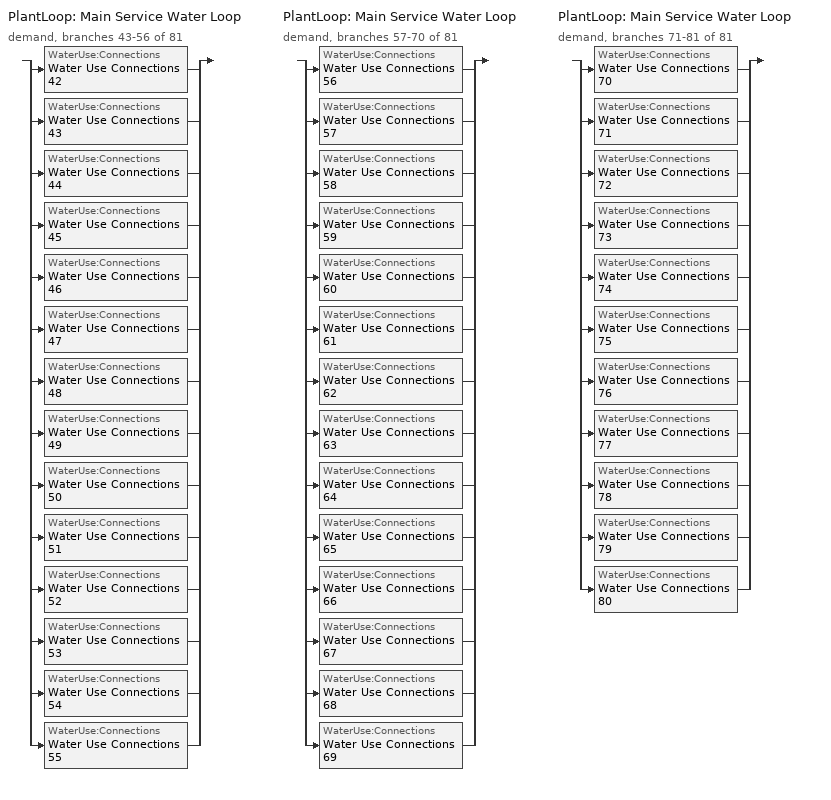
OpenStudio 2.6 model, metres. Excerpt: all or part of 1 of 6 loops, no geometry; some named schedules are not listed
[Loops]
PlantLoop 'Main Service Water Loop'
 demand, branches 43-56 of 81: split
  | WaterUse:Connections 'Water Use Connections 42'
  | WaterUse:Connections 'Water Use Connections 43'
  | WaterUse:Connections 'Water Use Connections 44'
  | WaterUse:Connections 'Water Use Connections 45'
  | WaterUse:Connections 'Water Use Connections 46'
  | WaterUse:Connections 'Water Use Connections 47'
  | WaterUse:Connections 'Water Use Connections 48'
  | WaterUse:Connections 'Water Use Connections 49'
  | WaterUse:Connections 'Water Use Connections 50'
  | WaterUse:Connections 'Water Use Connections 51'
  | WaterUse:Connections 'Water Use Connections 52'
  | WaterUse:Connections 'Water Use Connections 53'
  | WaterUse:Connections 'Water Use Connections 54'
  | WaterUse:Connections 'Water Use Connections 55'
PlantLoop 'Main Service Water Loop'
 demand, branches 57-70 of 81: split
  | WaterUse:Connections 'Water Use Connections 56'
  | WaterUse:Connections 'Water Use Connections 57'
  | WaterUse:Connections 'Water Use Connections 58'
  | WaterUse:Connections 'Water Use Connections 59'
  | WaterUse:Connections 'Water Use Connections 60'
  | WaterUse:Connections 'Water Use Connections 61'
  | WaterUse:Connections 'Water Use Connections 62'
  | WaterUse:Connections 'Water Use Connections 63'
  | WaterUse:Connections 'Water Use Connections 64'
  | WaterUse:Connections 'Water Use Connections 65'
  | WaterUse:Connections 'Water Use Connections 66'
  | WaterUse:Connections 'Water Use Connections 67'
  | WaterUse:Connections 'Water Use Connections 68'
  | WaterUse:Connections 'Water Use Connections 69'
PlantLoop 'Main Service Water Loop'
 demand, branches 71-81 of 81: split
  | WaterUse:Connections 'Water Use Connections 70'
  | WaterUse:Connections 'Water Use Connections 71'
  | WaterUse:Connections 'Water Use Connections 72'
  | WaterUse:Connections 'Water Use Connections 73'
  | WaterUse:Connections 'Water Use Connections 74'
  | WaterUse:Connections 'Water Use Connections 75'
  | WaterUse:Connections 'Water Use Connections 76'
  | WaterUse:Connections 'Water Use Connections 77'
  | WaterUse:Connections 'Water Use Connections 78'
  | WaterUse:Connections 'Water Use Connections 79'
  | WaterUse:Connections 'Water Use Connections 80'
[WaterUse:Connections]
Name | Water Use Equipment Name 1
Water Use Connections 42 | F8 n2 apartment Service Water Use 0.15gal/min
Water Use Connections 43 | F8 ne apartment Service Water Use 0.15gal/min
Water Use Connections 44 | F8 nw apartment Service Water Use 0.15gal/min
Water Use Connections 45 | F8 s1 apartment Service Water Use 0.15gal/min
Water Use Connections 46 | F8 s2 apartment Service Water Use 0.15gal/min
Water Use Connections 47 | F8 se apartment Service Water Use 0.15gal/min
Water Use Connections 48 | F8 sw apartment Service Water Use 0.15gal/min
Water Use Connections 49 | F9 n1 apartment Service Water Use 0.15gal/min
Water Use Connections 50 | F9 n2 apartment Service Water Use 0.15gal/min
Water Use Connections 51 | F9 ne apartment Service Water Use 0.15gal/min
Water Use Connections 52 | F9 nw apartment Service Water Use 0.15gal/min
Water Use Connections 53 | F9 s1 apartment Service Water Use 0.15gal/min
Water Use Connections 54 | F9 s2 apartment Service Water Use 0.15gal/min
Water Use Connections 55 | F9 se apartment Service Water Use 0.15gal/min
Water Use Connections 56 | F9 sw apartment Service Water Use 0.15gal/min
Water Use Connections 57 | G n1 apartment Service Water Use 0.15gal/min
Water Use Connections 58 | G n2 apartment Service Water Use 0.15gal/min
Water Use Connections 59 | G ne apartment Service Water Use 0.15gal/min
Water Use Connections 60 | G nw apartment Service Water Use 0.15gal/min
Water Use Connections 61 | G s1 apartment Service Water Use 0.15gal/min
Water Use Connections 62 | G s2 apartment Service Water Use 0.15gal/min
Water Use Connections 63 | G sw apartment Service Water Use 0.15gal/min
Water Use Connections 64 | M n1 apartment Service Water Use 0.15gal/min
Water Use Connections 65 | M n2 apartment Service Water Use 0.15gal/min
Water Use Connections 66 | M ne apartment Service Water Use 0.15gal/min
Water Use Connections 67 | M nw apartment Service Water Use 0.15gal/min
Water Use Connections 68 | M s1 apartment Service Water Use 0.15gal/min
Water Use Connections 69 | M s2 apartment Service Water Use 0.15gal/min
Water Use Connections 70 | M se apartment Service Water Use 0.15gal/min
Water Use Connections 71 | M sw apartment Service Water Use 0.15gal/min
Water Use Connections 72 | Office Service Water Use 0.03gal/min
Water Use Connections 73 | T n1 apartment Service Water Use 0.15gal/min
Water Use Connections 74 | T n2 apartment Service Water Use 0.15gal/min
Water Use Connections 75 | T ne apartment Service Water Use 0.15gal/min
Water Use Connections 76 | T nw apartment Service Water Use 0.15gal/min
Water Use Connections 77 | T s1 apartment Service Water Use 0.15gal/min
Water Use Connections 78 | T s2 apartment Service Water Use 0.15gal/min
Water Use Connections 79 | T se apartment Service Water Use 0.15gal/min
Water Use Connections 80 | T sw apartment Service Water Use 0.15gal/min
[WaterUse:Equipment:Definition]
Name | Peak Flow Rate {m3/s} | Target Temperature Schedule | Sensible Fraction Schedule | Latent Fraction Schedule
F8 n2 apartment Service Water Use Def 0.15gal/min | 9.37419e-06 | Schedule Ruleset 128 | Schedule Ruleset 126 | Schedule Ruleset 127
F8 ne apartment Service Water Use Def 0.15gal/min | 9.37419e-06 | Schedule Ruleset 131 | Schedule Ruleset 129 | Schedule Ruleset 130
F8 nw apartment Service Water Use Def 0.15gal/min | 9.37419e-06 | Schedule Ruleset 134 | Schedule Ruleset 132 | Schedule Ruleset 133
F8 s1 apartment Service Water Use Def 0.15gal/min | 9.37419e-06 | Schedule Ruleset 137 | Schedule Ruleset 135 | Schedule Ruleset 136
F8 s2 apartment Service Water Use Def 0.15gal/min | 9.37419e-06 | Schedule Ruleset 140 | Schedule Ruleset 138 | Schedule Ruleset 139
F8 se apartment Service Water Use Def 0.15gal/min | 9.37419e-06 | Schedule Ruleset 143 | Schedule Ruleset 141 | Schedule Ruleset 142
F8 sw apartment Service Water Use Def 0.15gal/min | 9.37419e-06 | Schedule Ruleset 146 | Schedule Ruleset 144 | Schedule Ruleset 145
F9 n1 apartment Service Water Use Def 0.15gal/min | 9.37419e-06 | Schedule Ruleset 149 | Schedule Ruleset 147 | Schedule Ruleset 148
F9 n2 apartment Service Water Use Def 0.15gal/min | 9.37419e-06 | Schedule Ruleset 152 | Schedule Ruleset 150 | Schedule Ruleset 151
F9 ne apartment Service Water Use Def 0.15gal/min | 9.37419e-06 | Schedule Ruleset 155 | Schedule Ruleset 153 | Schedule Ruleset 154
F9 nw apartment Service Water Use Def 0.15gal/min | 9.37419e-06 | Schedule Ruleset 158 | Schedule Ruleset 156 | Schedule Ruleset 157
F9 s1 apartment Service Water Use Def 0.15gal/min | 9.37419e-06 | Schedule Ruleset 161 | Schedule Ruleset 159 | Schedule Ruleset 160
F9 s2 apartment Service Water Use Def 0.15gal/min | 9.37419e-06 | Schedule Ruleset 164 | Schedule Ruleset 162 | Schedule Ruleset 163
F9 se apartment Service Water Use Def 0.15gal/min | 9.37419e-06 | Schedule Ruleset 167 | Schedule Ruleset 165 | Schedule Ruleset 166
F9 sw apartment Service Water Use Def 0.15gal/min | 9.37419e-06 | Schedule Ruleset 170 | Schedule Ruleset 168 | Schedule Ruleset 169
G n1 apartment Service Water Use Def 0.15gal/min | 9.37419e-06 | Schedule Ruleset 173 | Schedule Ruleset 171 | Schedule Ruleset 172
G n2 apartment Service Water Use Def 0.15gal/min | 9.37419e-06 | Schedule Ruleset 176 | Schedule Ruleset 174 | Schedule Ruleset 175
G ne apartment Service Water Use Def 0.15gal/min | 9.37419e-06 | Schedule Ruleset 179 | Schedule Ruleset 177 | Schedule Ruleset 178
G nw apartment Service Water Use Def 0.15gal/min | 9.37419e-06 | Schedule Ruleset 182 | Schedule Ruleset 180 | Schedule Ruleset 181
G s1 apartment Service Water Use Def 0.15gal/min | 9.37419e-06 | Schedule Ruleset 185 | Schedule Ruleset 183 | Schedule Ruleset 184
G s2 apartment Service Water Use Def 0.15gal/min | 9.37419e-06 | Schedule Ruleset 188 | Schedule Ruleset 186 | Schedule Ruleset 187
G sw apartment Service Water Use Def 0.15gal/min | 9.37419e-06 | Schedule Ruleset 191 | Schedule Ruleset 189 | Schedule Ruleset 190
M n1 apartment Service Water Use Def 0.15gal/min | 9.37419e-06 | Schedule Ruleset 194 | Schedule Ruleset 192 | Schedule Ruleset 193
M n2 apartment Service Water Use Def 0.15gal/min | 9.37419e-06 | Schedule Ruleset 197 | Schedule Ruleset 195 | Schedule Ruleset 196
M ne apartment Service Water Use Def 0.15gal/min | 9.37419e-06 | Schedule Ruleset 200 | Schedule Ruleset 198 | Schedule Ruleset 199
M nw apartment Service Water Use Def 0.15gal/min | 9.37419e-06 | Schedule Ruleset 203 | Schedule Ruleset 201 | Schedule Ruleset 202
M s1 apartment Service Water Use Def 0.15gal/min | 9.37419e-06 | Schedule Ruleset 206 | Schedule Ruleset 204 | Schedule Ruleset 205
M s2 apartment Service Water Use Def 0.15gal/min | 9.37419e-06 | Schedule Ruleset 209 | Schedule Ruleset 207 | Schedule Ruleset 208
M se apartment Service Water Use Def 0.15gal/min | 9.37419e-06 | Schedule Ruleset 212 | Schedule Ruleset 210 | Schedule Ruleset 211
M sw apartment Service Water Use Def 0.15gal/min | 9.37419e-06 | Schedule Ruleset 215 | Schedule Ruleset 213 | Schedule Ruleset 214
Office Service Water Use Def 0.03gal/min | 2.10919e-06 | Schedule Ruleset 218 | Schedule Ruleset 216 | Schedule Ruleset 217
T n1 apartment Service Water Use Def 0.15gal/min | 9.37419e-06 | Schedule Ruleset 221 | Schedule Ruleset 219 | Schedule Ruleset 220
T n2 apartment Service Water Use Def 0.15gal/min | 9.37419e-06 | Schedule Ruleset 224 | Schedule Ruleset 222 | Schedule Ruleset 223
T ne apartment Service Water Use Def 0.15gal/min | 9.37419e-06 | Schedule Ruleset 227 | Schedule Ruleset 225 | Schedule Ruleset 226
T nw apartment Service Water Use Def 0.15gal/min | 9.37419e-06 | Schedule Ruleset 230 | Schedule Ruleset 228 | Schedule Ruleset 229
T s1 apartment Service Water Use Def 0.15gal/min | 9.37419e-06 | Schedule Ruleset 233 | Schedule Ruleset 231 | Schedule Ruleset 232
T s2 apartment Service Water Use Def 0.15gal/min | 9.37419e-06 | Schedule Ruleset 236 | Schedule Ruleset 234 | Schedule Ruleset 235
T se apartment Service Water Use Def 0.15gal/min | 9.37419e-06 | Schedule Ruleset 239 | Schedule Ruleset 237 | Schedule Ruleset 238
T sw apartment Service Water Use Def 0.15gal/min | 9.37419e-06 | Schedule Ruleset 242 | Schedule Ruleset 240 | Schedule Ruleset 241
[WaterUse:Equipment]
Name | Water Use Equipment Definition | Space | Flow Rate Fraction Schedule
F8 n2 apartment Service Water Use 0.15gal/min | F8 n2 apartment Service Water Use Def 0.15gal/min | F8 N2 Apartment | NECB-G-Service Water Heating
F8 ne apartment Service Water Use 0.15gal/min | F8 ne apartment Service Water Use Def 0.15gal/min | F8 NE Apartment | NECB-G-Service Water Heating
F8 nw apartment Service Water Use 0.15gal/min | F8 nw apartment Service Water Use Def 0.15gal/min | F8 NW Apartment | NECB-G-Service Water Heating
F8 s1 apartment Service Water Use 0.15gal/min | F8 s1 apartment Service Water Use Def 0.15gal/min | F8 S1 Apartment | NECB-G-Service Water Heating
F8 s2 apartment Service Water Use 0.15gal/min | F8 s2 apartment Service Water Use Def 0.15gal/min | F8 S2 Apartment | NECB-G-Service Water Heating
F8 se apartment Service Water Use 0.15gal/min | F8 se apartment Service Water Use Def 0.15gal/min | F8 SE Apartment | NECB-G-Service Water Heating
F8 sw apartment Service Water Use 0.15gal/min | F8 sw apartment Service Water Use Def 0.15gal/min | F8 SW Apartment | NECB-G-Service Water Heating
F9 n1 apartment Service Water Use 0.15gal/min | F9 n1 apartment Service Water Use Def 0.15gal/min | F9 N1 Apartment | NECB-G-Service Water Heating
F9 n2 apartment Service Water Use 0.15gal/min | F9 n2 apartment Service Water Use Def 0.15gal/min | F9 N2 Apartment | NECB-G-Service Water Heating
F9 ne apartment Service Water Use 0.15gal/min | F9 ne apartment Service Water Use Def 0.15gal/min | F9 NE Apartment | NECB-G-Service Water Heating
F9 nw apartment Service Water Use 0.15gal/min | F9 nw apartment Service Water Use Def 0.15gal/min | F9 NW Apartment | NECB-G-Service Water Heating
F9 s1 apartment Service Water Use 0.15gal/min | F9 s1 apartment Service Water Use Def 0.15gal/min | F9 S1 Apartment | NECB-G-Service Water Heating
F9 s2 apartment Service Water Use 0.15gal/min | F9 s2 apartment Service Water Use Def 0.15gal/min | F9 S2 Apartment | NECB-G-Service Water Heating
F9 se apartment Service Water Use 0.15gal/min | F9 se apartment Service Water Use Def 0.15gal/min | F9 SE Apartment | NECB-G-Service Water Heating
F9 sw apartment Service Water Use 0.15gal/min | F9 sw apartment Service Water Use Def 0.15gal/min | F9 SW Apartment | NECB-G-Service Water Heating
G n1 apartment Service Water Use 0.15gal/min | G n1 apartment Service Water Use Def 0.15gal/min | G N1 Apartment | NECB-G-Service Water Heating
G n2 apartment Service Water Use 0.15gal/min | G n2 apartment Service Water Use Def 0.15gal/min | G N2 Apartment | NECB-G-Service Water Heating
G ne apartment Service Water Use 0.15gal/min | G ne apartment Service Water Use Def 0.15gal/min | G NE Apartment | NECB-G-Service Water Heating
G nw apartment Service Water Use 0.15gal/min | G nw apartment Service Water Use Def 0.15gal/min | G NW Apartment | NECB-G-Service Water Heating
G s1 apartment Service Water Use 0.15gal/min | G s1 apartment Service Water Use Def 0.15gal/min | G S1 Apartment | NECB-G-Service Water Heating
G s2 apartment Service Water Use 0.15gal/min | G s2 apartment Service Water Use Def 0.15gal/min | G S2 Apartment | NECB-G-Service Water Heating
G sw apartment Service Water Use 0.15gal/min | G sw apartment Service Water Use Def 0.15gal/min | G SW Apartment | NECB-G-Service Water Heating
M n1 apartment Service Water Use 0.15gal/min | M n1 apartment Service Water Use Def 0.15gal/min | M N1 Apartment | NECB-G-Service Water Heating
M n2 apartment Service Water Use 0.15gal/min | M n2 apartment Service Water Use Def 0.15gal/min | M N2 Apartment | NECB-G-Service Water Heating
M ne apartment Service Water Use 0.15gal/min | M ne apartment Service Water Use Def 0.15gal/min | M NE Apartment | NECB-G-Service Water Heating
M nw apartment Service Water Use 0.15gal/min | M nw apartment Service Water Use Def 0.15gal/min | M NW Apartment | NECB-G-Service Water Heating
M s1 apartment Service Water Use 0.15gal/min | M s1 apartment Service Water Use Def 0.15gal/min | M S1 Apartment | NECB-G-Service Water Heating
M s2 apartment Service Water Use 0.15gal/min | M s2 apartment Service Water Use Def 0.15gal/min | M S2 Apartment | NECB-G-Service Water Heating
M se apartment Service Water Use 0.15gal/min | M se apartment Service Water Use Def 0.15gal/min | M SE Apartment | NECB-G-Service Water Heating
M sw apartment Service Water Use 0.15gal/min | M sw apartment Service Water Use Def 0.15gal/min | M SW Apartment | NECB-G-Service Water Heating
Office Service Water Use 0.03gal/min | Office Service Water Use Def 0.03gal/min | Office | NECB-A-Service Water Heating
T n1 apartment Service Water Use 0.15gal/min | T n1 apartment Service Water Use Def 0.15gal/min | T N1 Apartment | NECB-G-Service Water Heating
T n2 apartment Service Water Use 0.15gal/min | T n2 apartment Service Water Use Def 0.15gal/min | T N2 Apartment | NECB-G-Service Water Heating
T ne apartment Service Water Use 0.15gal/min | T ne apartment Service Water Use Def 0.15gal/min | T NE Apartment | NECB-G-Service Water Heating
T nw apartment Service Water Use 0.15gal/min | T nw apartment Service Water Use Def 0.15gal/min | T NW Apartment | NECB-G-Service Water Heating
T s1 apartment Service Water Use 0.15gal/min | T s1 apartment Service Water Use Def 0.15gal/min | T S1 Apartment | NECB-G-Service Water Heating
T s2 apartment Service Water Use 0.15gal/min | T s2 apartment Service Water Use Def 0.15gal/min | T S2 Apartment | NECB-G-Service Water Heating
T se apartment Service Water Use 0.15gal/min | T se apartment Service Water Use Def 0.15gal/min | T SE Apartment | NECB-G-Service Water Heating
T sw apartment Service Water Use 0.15gal/min | T sw apartment Service Water Use Def 0.15gal/min | T SW Apartment | NECB-G-Service Water Heating
[Schedule:Ruleset]
Name | Default Day Schedule
NECB-G-Service Water Heating | NECB-G-Service Water Heating Default
Schedule Ruleset 126 | Schedule Day 131
Schedule Ruleset 127 | Schedule Day 132
Schedule Ruleset 128 | Schedule Day 133
Schedule Ruleset 129 | Schedule Day 134
Schedule Ruleset 130 | Schedule Day 135
Schedule Ruleset 131 | Schedule Day 136
Schedule Ruleset 132 | Schedule Day 137
Schedule Ruleset 133 | Schedule Day 138
Schedule Ruleset 134 | Schedule Day 139
Schedule Ruleset 135 | Schedule Day 140
Schedule Ruleset 136 | Schedule Day 141
Schedule Ruleset 137 | Schedule Day 142
Schedule Ruleset 138 | Schedule Day 143
Schedule Ruleset 139 | Schedule Day 144
Schedule Ruleset 140 | Schedule Day 145
Schedule Ruleset 141 | Schedule Day 146
Schedule Ruleset 142 | Schedule Day 147
Schedule Ruleset 143 | Schedule Day 148
Schedule Ruleset 144 | Schedule Day 149
Schedule Ruleset 145 | Schedule Day 150
Schedule Ruleset 146 | Schedule Day 151
Schedule Ruleset 147 | Schedule Day 152
Schedule Ruleset 148 | Schedule Day 153
Schedule Ruleset 149 | Schedule Day 154
Schedule Ruleset 150 | Schedule Day 155
Schedule Ruleset 151 | Schedule Day 156
Schedule Ruleset 152 | Schedule Day 157
Schedule Ruleset 153 | Schedule Day 158
Schedule Ruleset 154 | Schedule Day 159
Schedule Ruleset 155 | Schedule Day 160
Schedule Ruleset 156 | Schedule Day 161
Schedule Ruleset 157 | Schedule Day 162
Schedule Ruleset 158 | Schedule Day 163
Schedule Ruleset 159 | Schedule Day 164
Schedule Ruleset 160 | Schedule Day 165
Schedule Ruleset 161 | Schedule Day 166
Schedule Ruleset 162 | Schedule Day 167
Schedule Ruleset 163 | Schedule Day 168
Schedule Ruleset 164 | Schedule Day 169
Schedule Ruleset 165 | Schedule Day 170
Schedule Ruleset 166 | Schedule Day 171
Schedule Ruleset 167 | Schedule Day 172
Schedule Ruleset 168 | Schedule Day 173
Schedule Ruleset 169 | Schedule Day 174
Schedule Ruleset 170 | Schedule Day 175
Schedule Ruleset 171 | Schedule Day 176
Schedule Ruleset 172 | Schedule Day 177
Schedule Ruleset 173 | Schedule Day 178
Schedule Ruleset 174 | Schedule Day 179
Schedule Ruleset 175 | Schedule Day 180
Schedule Ruleset 176 | Schedule Day 181
Schedule Ruleset 177 | Schedule Day 182
Schedule Ruleset 178 | Schedule Day 183
Schedule Ruleset 179 | Schedule Day 184
Schedule Ruleset 180 | Schedule Day 185
Schedule Ruleset 181 | Schedule Day 186
Schedule Ruleset 182 | Schedule Day 187
Schedule Ruleset 183 | Schedule Day 188
Schedule Ruleset 184 | Schedule Day 189
Schedule Ruleset 185 | Schedule Day 190
Schedule Ruleset 186 | Schedule Day 191
Schedule Ruleset 187 | Schedule Day 192
Schedule Ruleset 188 | Schedule Day 193
Schedule Ruleset 189 | Schedule Day 194
Schedule Ruleset 190 | Schedule Day 195
Schedule Ruleset 191 | Schedule Day 196
Schedule Ruleset 192 | Schedule Day 197
Schedule Ruleset 193 | Schedule Day 198
Schedule Ruleset 194 | Schedule Day 199
Schedule Ruleset 195 | Schedule Day 200
Schedule Ruleset 196 | Schedule Day 201
Schedule Ruleset 197 | Schedule Day 202
Schedule Ruleset 198 | Schedule Day 203
Schedule Ruleset 199 | Schedule Day 204
Schedule Ruleset 200 | Schedule Day 205
Schedule Ruleset 201 | Schedule Day 206
Schedule Ruleset 202 | Schedule Day 207
Schedule Ruleset 203 | Schedule Day 208
Schedule Ruleset 204 | Schedule Day 209
Schedule Ruleset 205 | Schedule Day 210
Schedule Ruleset 206 | Schedule Day 211
Schedule Ruleset 207 | Schedule Day 212
Schedule Ruleset 208 | Schedule Day 213
Schedule Ruleset 209 | Schedule Day 214
Schedule Ruleset 210 | Schedule Day 215
Schedule Ruleset 211 | Schedule Day 216
Schedule Ruleset 212 | Schedule Day 217
Schedule Ruleset 213 | Schedule Day 218
Schedule Ruleset 214 | Schedule Day 219
Schedule Ruleset 215 | Schedule Day 220
Schedule Ruleset 216 | Schedule Day 221
Schedule Ruleset 217 | Schedule Day 222
Schedule Ruleset 218 | Schedule Day 223
NECB-A-Service Water Heating | NECB-A-Service Water Heating Default
Schedule Ruleset 219 | Schedule Day 224
Schedule Ruleset 220 | Schedule Day 225
Schedule Ruleset 221 | Schedule Day 226
Schedule Ruleset 222 | Schedule Day 227
Schedule Ruleset 223 | Schedule Day 228
Schedule Ruleset 224 | Schedule Day 229
Schedule Ruleset 225 | Schedule Day 230
Schedule Ruleset 226 | Schedule Day 231
Schedule Ruleset 227 | Schedule Day 232
Schedule Ruleset 228 | Schedule Day 233
Schedule Ruleset 229 | Schedule Day 234
Schedule Ruleset 230 | Schedule Day 235
Schedule Ruleset 231 | Schedule Day 236
Schedule Ruleset 232 | Schedule Day 237
Schedule Ruleset 233 | Schedule Day 238
Schedule Ruleset 234 | Schedule Day 239
Schedule Ruleset 235 | Schedule Day 240
Schedule Ruleset 236 | Schedule Day 241
Schedule Ruleset 237 | Schedule Day 242
Schedule Ruleset 238 | Schedule Day 243
Schedule Ruleset 239 | Schedule Day 244
Schedule Ruleset 240 | Schedule Day 245
Schedule Ruleset 241 | Schedule Day 246
Schedule Ruleset 242 | Schedule Day 247
[Schedule:Day]
NECB-G-Service Water Heating Default; NECB-G-Service Water Heating Default|Wkdy Day: 1, 0, 0.1, 6, 0, 0.05, 7, 0, 0.2, 8, 0, 0.8, 9, 0, 0.7, 10, 0, 0.5, 11, 0, 0.4, 14, 0, 0.2, 15, 0, 0.3, 17, 0, 0.5, 19, 0, 0.7, 21, 0, 0.4, 23, 0, 0.2, 24, 0, 0.1
NECB-G-Service Water Heating Sat Day: 1, 0, 0.1, 7, 0, 0.05, 8, 0, 0.2, 11, 0, 0.5, 15, 0, 0.3, 16, 0, 0.7, 17, 0, 0.9, 19, 0, 0.7, 20, 0, 0.6, 21, 0, 0.5, 22, 0, 0.4, 23, 0, 0.3, 24, 0, 0.2
NECB-G-Service Water Heating Sun|Hol Day: 1, 0, 0.1, 8, 0, 0.05, 9, 0, 0.2, 11, 0, 0.3, 13, 0, 0.2, 14, 0, 0.3, 15, 0, 0.4, 16, 0, 0.5, 17, 0, 0.6, 18, 0, 0.7, 19, 0, 0.4, 20, 0, 0.3, 24, 0, 0.2
Schedule Day 131; Schedule Day 134; Schedule Day 137; Schedule Day 140; Schedule Day 143; Schedule Day 146; Schedule Day 149; Schedule Day 152; Schedule Day 155; Schedule Day 158; Schedule Day 161; Schedule Day 164; Schedule Day 167; Schedule Day 170; Schedule Day 173; Schedule Day 176; Schedule Day 179; Schedule Day 182; Schedule Day 185; Schedule Day 188; Schedule Day 191; Schedule Day 194; Schedule Day 197; Schedule Day 200; Schedule Day 203; Schedule Day 206; Schedule Day 209; Schedule Day 212; Schedule Day 215; Schedule Day 218; Schedule Day 221; Schedule Day 224; Schedule Day 227; Schedule Day 230: 24, 0, 0.2
Schedule Day 132; Schedule Day 135; Schedule Day 138; Schedule Day 141; Schedule Day 144; Schedule Day 147; Schedule Day 150; Schedule Day 153; Schedule Day 156; Schedule Day 159; Schedule Day 162; Schedule Day 165; Schedule Day 168; Schedule Day 171; Schedule Day 174; Schedule Day 177; Schedule Day 180; Schedule Day 183; Schedule Day 186; Schedule Day 189; Schedule Day 192; Schedule Day 195; Schedule Day 198; Schedule Day 201; Schedule Day 204; Schedule Day 207; Schedule Day 210; Schedule Day 213; Schedule Day 216; Schedule Day 219; Schedule Day 222; NECB-A-Service Water Heating Sat Day; NECB-A-Service Water Heating Sun|Hol Day; Schedule Day 225; Schedule Day 228; Schedule Day 231: 24, 0, 0.05
Schedule Day 133; Schedule Day 136; Schedule Day 139; Schedule Day 142; Schedule Day 145; Schedule Day 148; Schedule Day 151; Schedule Day 154; Schedule Day 157; Schedule Day 160; Schedule Day 163; Schedule Day 166; Schedule Day 169; Schedule Day 172; Schedule Day 175; Schedule Day 178; Schedule Day 181; Schedule Day 184; Schedule Day 187; Schedule Day 190; Schedule Day 193; Schedule Day 196; Schedule Day 199; Schedule Day 202; Schedule Day 205; Schedule Day 208; Schedule Day 211; Schedule Day 214; Schedule Day 217; Schedule Day 220; Schedule Day 223; Schedule Day 226; Schedule Day 229; Schedule Day 232: 24, 0, 60
NECB-A-Service Water Heating Default; NECB-A-Service Water Heating Default|Wkdy Day: 7, 0, 0.05, 8, 0, 0.1, 10, 0, 0.5, 16, 0, 0.9, 17, 0, 0.7, 18, 0, 0.5, 19, 0, 0.3, 22, 0, 0.2, 24, 0, 0.05
[Schedule:Rule] Date Specification Type=DateRange; Start Month=1; Start Day=1; End Month=12; End Day=31
Name | Schedule Ruleset | Rule Order | Day Schedule | Apply Monday | Apply Tuesday | Apply Wednesday | Apply Thursday | Apply Friday | Apply Saturday | Apply Sunday
Schedule Rule 32 | NECB-G-Service Water Heating | 2 | NECB-G-Service Water Heating Default|Wkdy Day | Yes | Yes | Yes | Yes | Yes
Schedule Rule 33 | NECB-G-Service Water Heating | 1 | NECB-G-Service Water Heating Sat Day |  |  |  |  |  | Yes
Schedule Rule 34 | NECB-G-Service Water Heating | 0 | NECB-G-Service Water Heating Sun|Hol Day |  |  |  |  |  |  | Yes
Schedule Rule 35 | NECB-A-Service Water Heating | 2 | NECB-A-Service Water Heating Default|Wkdy Day | Yes | Yes | Yes | Yes | Yes
Schedule Rule 36 | NECB-A-Service Water Heating | 1 | NECB-A-Service Water Heating Sat Day |  |  |  |  |  | Yes
Schedule Rule 37 | NECB-A-Service Water Heating | 0 | NECB-A-Service Water Heating Sun|Hol Day |  |  |  |  |  |  | Yes
